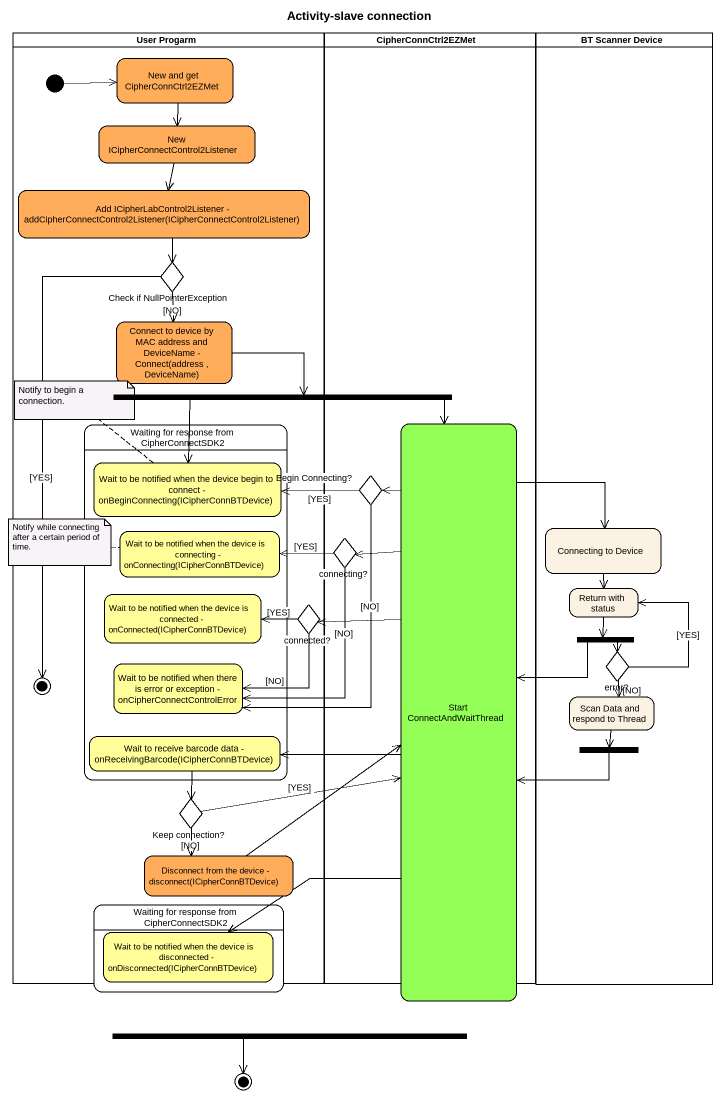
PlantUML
@startuml
title Activity-slave connection
hide empty description
state "User Progarm" as User_Progarm <<partition>> {
  state "New and get CipherConnCtrl2EZMet" as New_and_get #FFAD5B
  state "New ICipherConnectControl2Listener" as New_ICipherConnectControl2Li #FFAD5B
  state "Add ICipherLabControl2Listener - addCipherConnectControl2Listener(ICipherConnectControl2Listener)" as Add_ICipherLabControl2Listen #FFAD5B
  state "Check if NullPointerException" as Check_if <<choice>> #A52A00
  state "Connect to device by MAC address and DeviceName - Connect(address , DeviceName)" as Connect_to_device_by_MAC #FFAD5B
  state "Waiting for response from CipherConnectSDK2" as Waiting_for_response_from {
    state "Wait to be notified when the device begin to connect - onBeginConnecting(ICipherConnBTDevice)" as Wait_to_be_notified_when #FFFE99
    state "Wait to be notified when the device is connecting - onConnecting(ICipherConnBTDevice)" as Wait_to_be_notified_when_2 #FFFE99
    state "Wait to be notified when the device is connected - onConnected(ICipherConnBTDevice)" as Wait_to_be_notified_when_3 #FFFE99
    state "Wait to be notified when there is error or exception - onCipherConnectControlError" as Wait_to_be_notified_when_4 #FFFE99
    state "Wait to receive barcode data - onReceivingBarcode(ICipherConnBTDevice)" as Wait_to_receive_barcode #FFFE99
  }
  state "connected?" as connected <<choice>>
  state "Keep connection?" as Keep_connection <<choice>> #A52A00
  state "Disconnect from the device - disconnect(ICipherConnBTDevice)" as Disconnect_from_the_device #FFAD5B
  [*] -right-> New_and_get
  Check_if --> [*] : [YES]
}
state CipherConnCtrl2EZMet <<partition>> {
  state "Begin Connecting?" as Begin_Connecting <<choice>>
  state "connecting?" as connecting <<choice>>
}
state "BT Scanner Device" as BT_Scanner_Device <<partition>> {
  state "Connecting to Device" as Connecting_to_Device
  state "Return with status" as Return_with_status
  state fork2 <<fork>>
  state "error?" as error <<choice>>
  state "Scan Data and respond to Thread" as Scan_Data_and_respond_to
  state fork3 <<fork>>
}
state fork1 <<fork>>
state "Start ConnectAndWaitThread" as Start_ConnectAndWaitThread #94FF57
state "Waiting for response from CipherConnectSDK2" as Waiting_for_response_from_2 {
  state "Wait to be notified when the device is disconnected - onDisconnected(ICipherConnBTDevice)" as Wait_to_be_notified_when_5 #FFFE99
}
state fork4 <<fork>>
New_and_get --> New_ICipherConnectControl2Li
New_ICipherConnectControl2Li --> Add_ICipherLabControl2Listen
Add_ICipherLabControl2Listen --> Check_if
Check_if --> Connect_to_device_by_MAC : [NO]
Connect_to_device_by_MAC -right-> fork1
fork1 --> Start_ConnectAndWaitThread
fork1 --> Wait_to_be_notified_when
Start_ConnectAndWaitThread -up-> Begin_Connecting
Start_ConnectAndWaitThread -up-> connecting
Start_ConnectAndWaitThread -up-> Connecting_to_Device
Start_ConnectAndWaitThread -up-> connected
Start_ConnectAndWaitThread -left-> Wait_to_receive_barcode
Start_ConnectAndWaitThread --> Wait_to_be_notified_when_5
Begin_Connecting -left-> Wait_to_be_notified_when : [YES]
Begin_Connecting --> Wait_to_be_notified_when_4 : [NO]
connecting -left-> Wait_to_be_notified_when_2 : [YES]
connecting --> Wait_to_be_notified_when_4 : [NO]
Connecting_to_Device --> Return_with_status
Return_with_status --> fork2
connected -left-> Wait_to_be_notified_when_3 : [YES]
connected -left-> Wait_to_be_notified_when_4 : [NO]
fork2 -left-> Start_ConnectAndWaitThread
fork2 --> error
error -up-> Return_with_status : [YES]
error --> Scan_Data_and_respond_to : [NO]
Scan_Data_and_respond_to --> fork3
Wait_to_receive_barcode --> Keep_connection
fork3 -left-> Start_ConnectAndWaitThread
Keep_connection -right-> Start_ConnectAndWaitThread : [YES]
Keep_connection --> Disconnect_from_the_device : [NO]
Disconnect_from_the_device -up-> Start_ConnectAndWaitThread
fork4 --> [*]
note top of Wait_to_be_notified_when : Notify to begin a connection.
note left of Wait_to_be_notified_when_2 : Notify while connecting after a certain period of time.
@enduml
